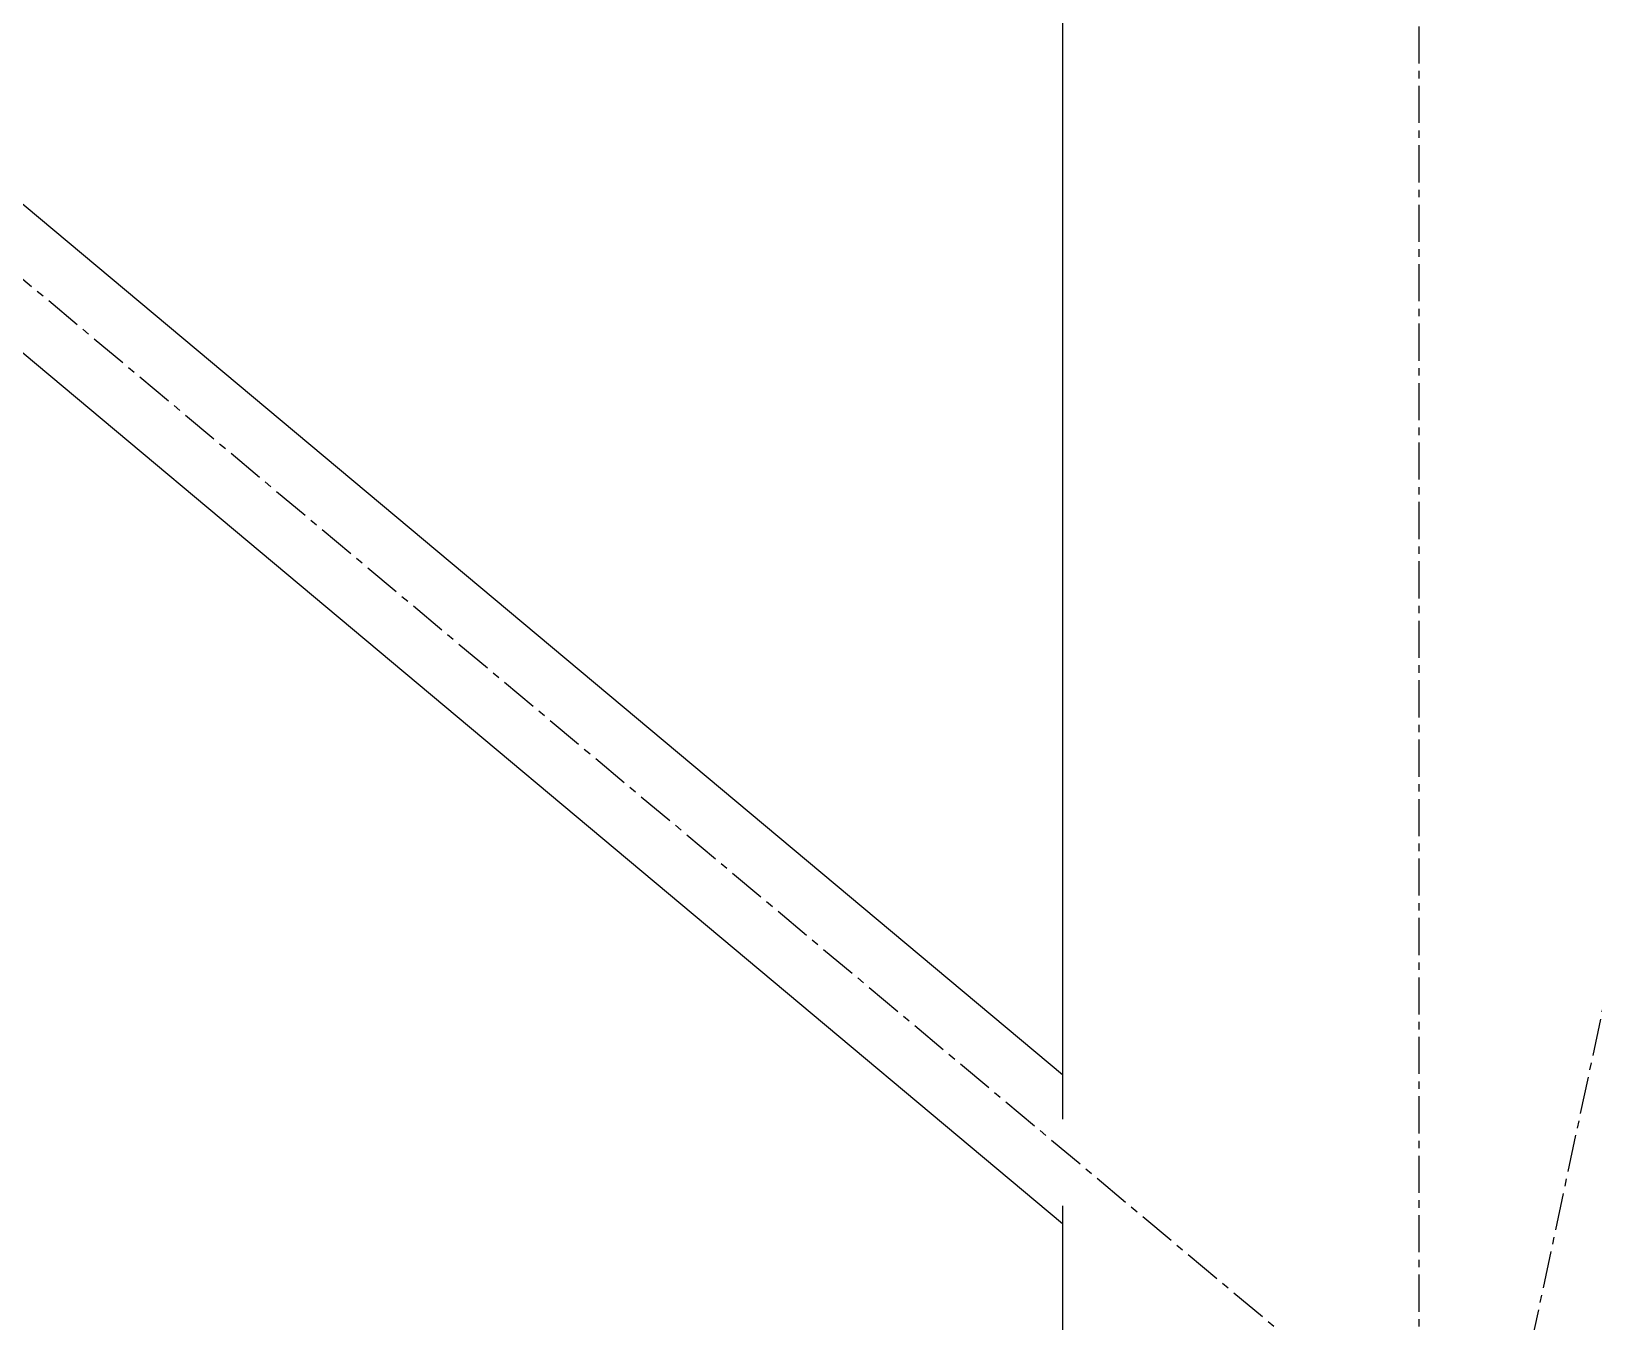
# Model space of a CAD drawing. Header units: millimetres. Extents: x 5143 to 30813, y 232 to 21408.
# Drawn here: x 11543.5 to 11877.3, y 4377.2 to 4653 of the extents above; entities that cross this region are included whole.
import ezdxf

# ---------------------------------------------------------------- set-up
doc = ezdxf.new("R2010")
doc.units = ezdxf.units.MM
doc.header["$LTSCALE"] = 0.25
doc.linetypes.add('CENTER', pattern=[50.8, 31.75, -6.35, 6.35, -6.35])
doc.linetypes.add('XKITLINE00', pattern=[0])

msp = doc.modelspace()

# ---------------------------------------------------------------- linework, layer by layer
at = {"color": 8, "linetype": 'CENTER'}
for p, q in [((10096.38, 5810.27), (11840, 4350.27)), ((11840, 3985.69), (11840, 5629.8)), ((11840, 4260.27), (12015, 5080.27))]:
    msp.add_line(p, q, dxfattribs=at)
at = {"color": 8, "linetype": 'XKITLINE00'}
for p, q in [((11763.8, 5629.8), (11763.8, 4420.55)), ((11763.8, 4429.97), (10987.16, 5080.27)), ((11763.8, 4398.19), (10968.19, 5064.39)), ((11763.8, 4402.03), (11763.8, 4116.03))]:
    msp.add_line(p, q, dxfattribs=at)

doc.saveas('drawing.dxf')
